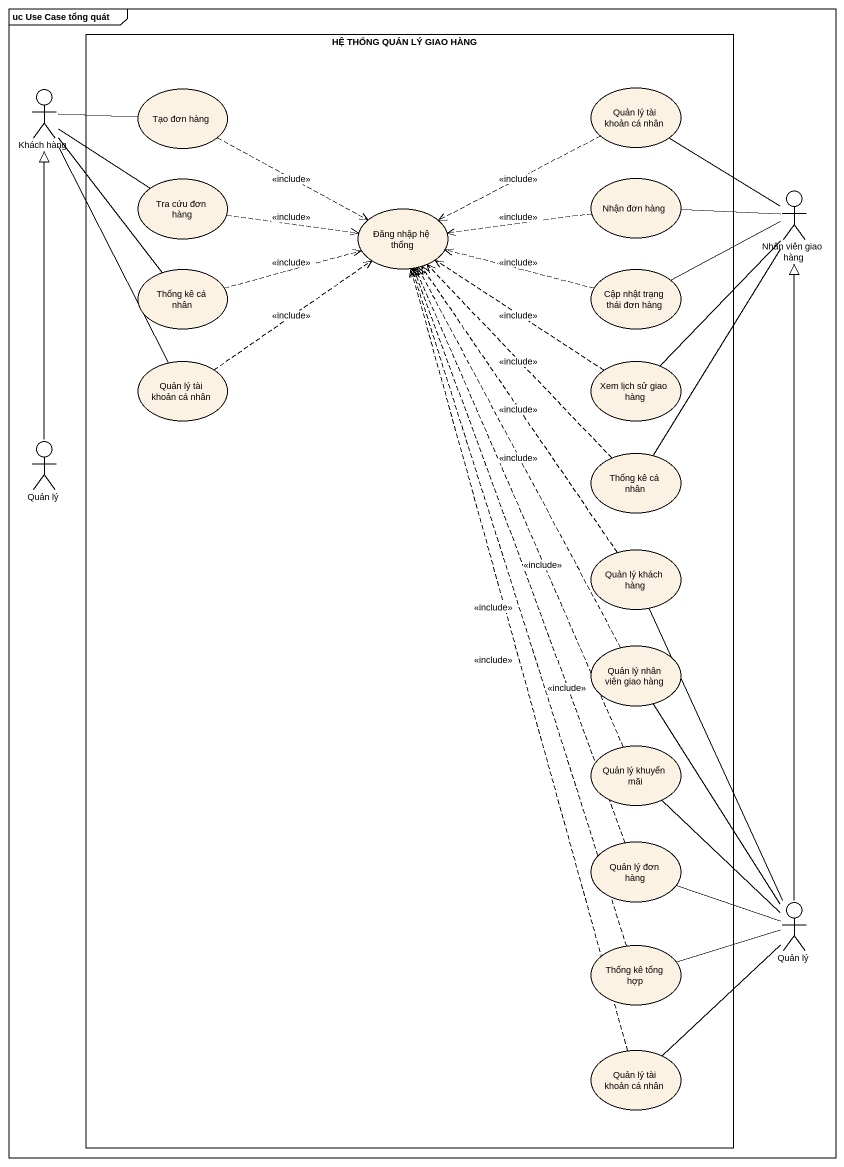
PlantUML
@startuml
mainframe uc Use Case tổng quát
rectangle "HỆ THỐNG QUẢN LÝ GIAO HÀNG" as HỆ_THỐNG_QUẢN_LÝ_GIAO_HÀNG {
  usecase "Tạo đơn hàng" as Tạo_đơn_hàng
  usecase "Quản lý tài khoản cá nhân" as Quản_lý_tài_khoản_cá_nhân
  usecase "Tra cứu đơn hàng" as Tra_cứu_đơn_hàng
  usecase "Nhận đơn hàng" as Nhận_đơn_hàng
  usecase "Đăng nhập hệ thống" as Đăng_nhập_hệ_thống
  usecase "Thống kê cá nhân" as Thống_kê_cá_nhân
  usecase "Cập nhật trạng thái đơn hàng" as Cập_nhật_trạng_thái_đơn_hàng
  usecase "Quản lý tài khoản cá nhân" as Quản_lý_tài_khoản_cá_nhân_2
  usecase "Xem lịch sử giao hàng" as Xem_lịch_sử_giao_hàng
  usecase "Thống kê cá nhân" as Thống_kê_cá_nhân_2
  usecase "Quản lý khách hàng" as Quản_lý_khách_hàng
  usecase "Quản lý nhân viên giao hàng" as Quản_lý_nhân_viên_giao_hàng
  usecase "Quản lý khuyến mãi" as Quản_lý_khuyến_mãi
  usecase "Quản lý đơn hàng" as Quản_lý_đơn_hàng
  usecase "Thống kê tổng hợp" as Thống_kê_tổng_hợp
  usecase "Quản lý tài khoản cá nhân" as Quản_lý_tài_khoản_cá_nhân_3
}
actor "Khách hàng" as Khách_hàng
actor "Nhân viên giao hàng" as Nhân_viên_giao_hàng
actor "Quản lý" as Quản_lý
actor "Quản lý" as Quản_lý_2
Khách_hàng -right- Tạo_đơn_hàng
Khách_hàng -right- Tra_cứu_đơn_hàng
Khách_hàng -- Thống_kê_cá_nhân
Khách_hàng -- Quản_lý_tài_khoản_cá_nhân_2
Tạo_đơn_hàng .right.> Đăng_nhập_hệ_thống : <<include>>
Quản_lý_tài_khoản_cá_nhân .left.> Đăng_nhập_hệ_thống : <<include>>
Tra_cứu_đơn_hàng .right.> Đăng_nhập_hệ_thống : <<include>>
Nhận_đơn_hàng .left.> Đăng_nhập_hệ_thống : <<include>>
Nhân_viên_giao_hàng -up- Quản_lý_tài_khoản_cá_nhân
Nhân_viên_giao_hàng -left- Nhận_đơn_hàng
Nhân_viên_giao_hàng -left- Cập_nhật_trạng_thái_đơn_hàng
Nhân_viên_giao_hàng -- Xem_lịch_sử_giao_hàng
Nhân_viên_giao_hàng -- Thống_kê_cá_nhân_2
Thống_kê_cá_nhân .right.> Đăng_nhập_hệ_thống : <<include>>
Cập_nhật_trạng_thái_đơn_hàng .left.> Đăng_nhập_hệ_thống : <<include>>
Quản_lý_tài_khoản_cá_nhân_2 .up.> Đăng_nhập_hệ_thống : <<include>>
Xem_lịch_sử_giao_hàng .up.> Đăng_nhập_hệ_thống : <<include>>
Quản_lý -up-|> Khách_hàng
Thống_kê_cá_nhân_2 .up.> Đăng_nhập_hệ_thống : <<include>>
Quản_lý_khách_hàng .up.> Đăng_nhập_hệ_thống : <<include>>
Quản_lý_nhân_viên_giao_hàng .up.> Đăng_nhập_hệ_thống : <<include>>
Quản_lý_khuyến_mãi .up.> Đăng_nhập_hệ_thống : <<include>>
Quản_lý_đơn_hàng .up.> Đăng_nhập_hệ_thống : <<include>>
Quản_lý_2 -up-|> Nhân_viên_giao_hàng
Quản_lý_2 -up- Quản_lý_khách_hàng
Quản_lý_2 -up- Quản_lý_nhân_viên_giao_hàng
Quản_lý_2 -up- Quản_lý_khuyến_mãi
Quản_lý_2 -left- Quản_lý_đơn_hàng
Quản_lý_2 -left- Thống_kê_tổng_hợp
Quản_lý_2 -- Quản_lý_tài_khoản_cá_nhân_3
Thống_kê_tổng_hợp .up.> Đăng_nhập_hệ_thống : <<include>>
Quản_lý_tài_khoản_cá_nhân_3 .up.> Đăng_nhập_hệ_thống : <<include>>
@enduml
